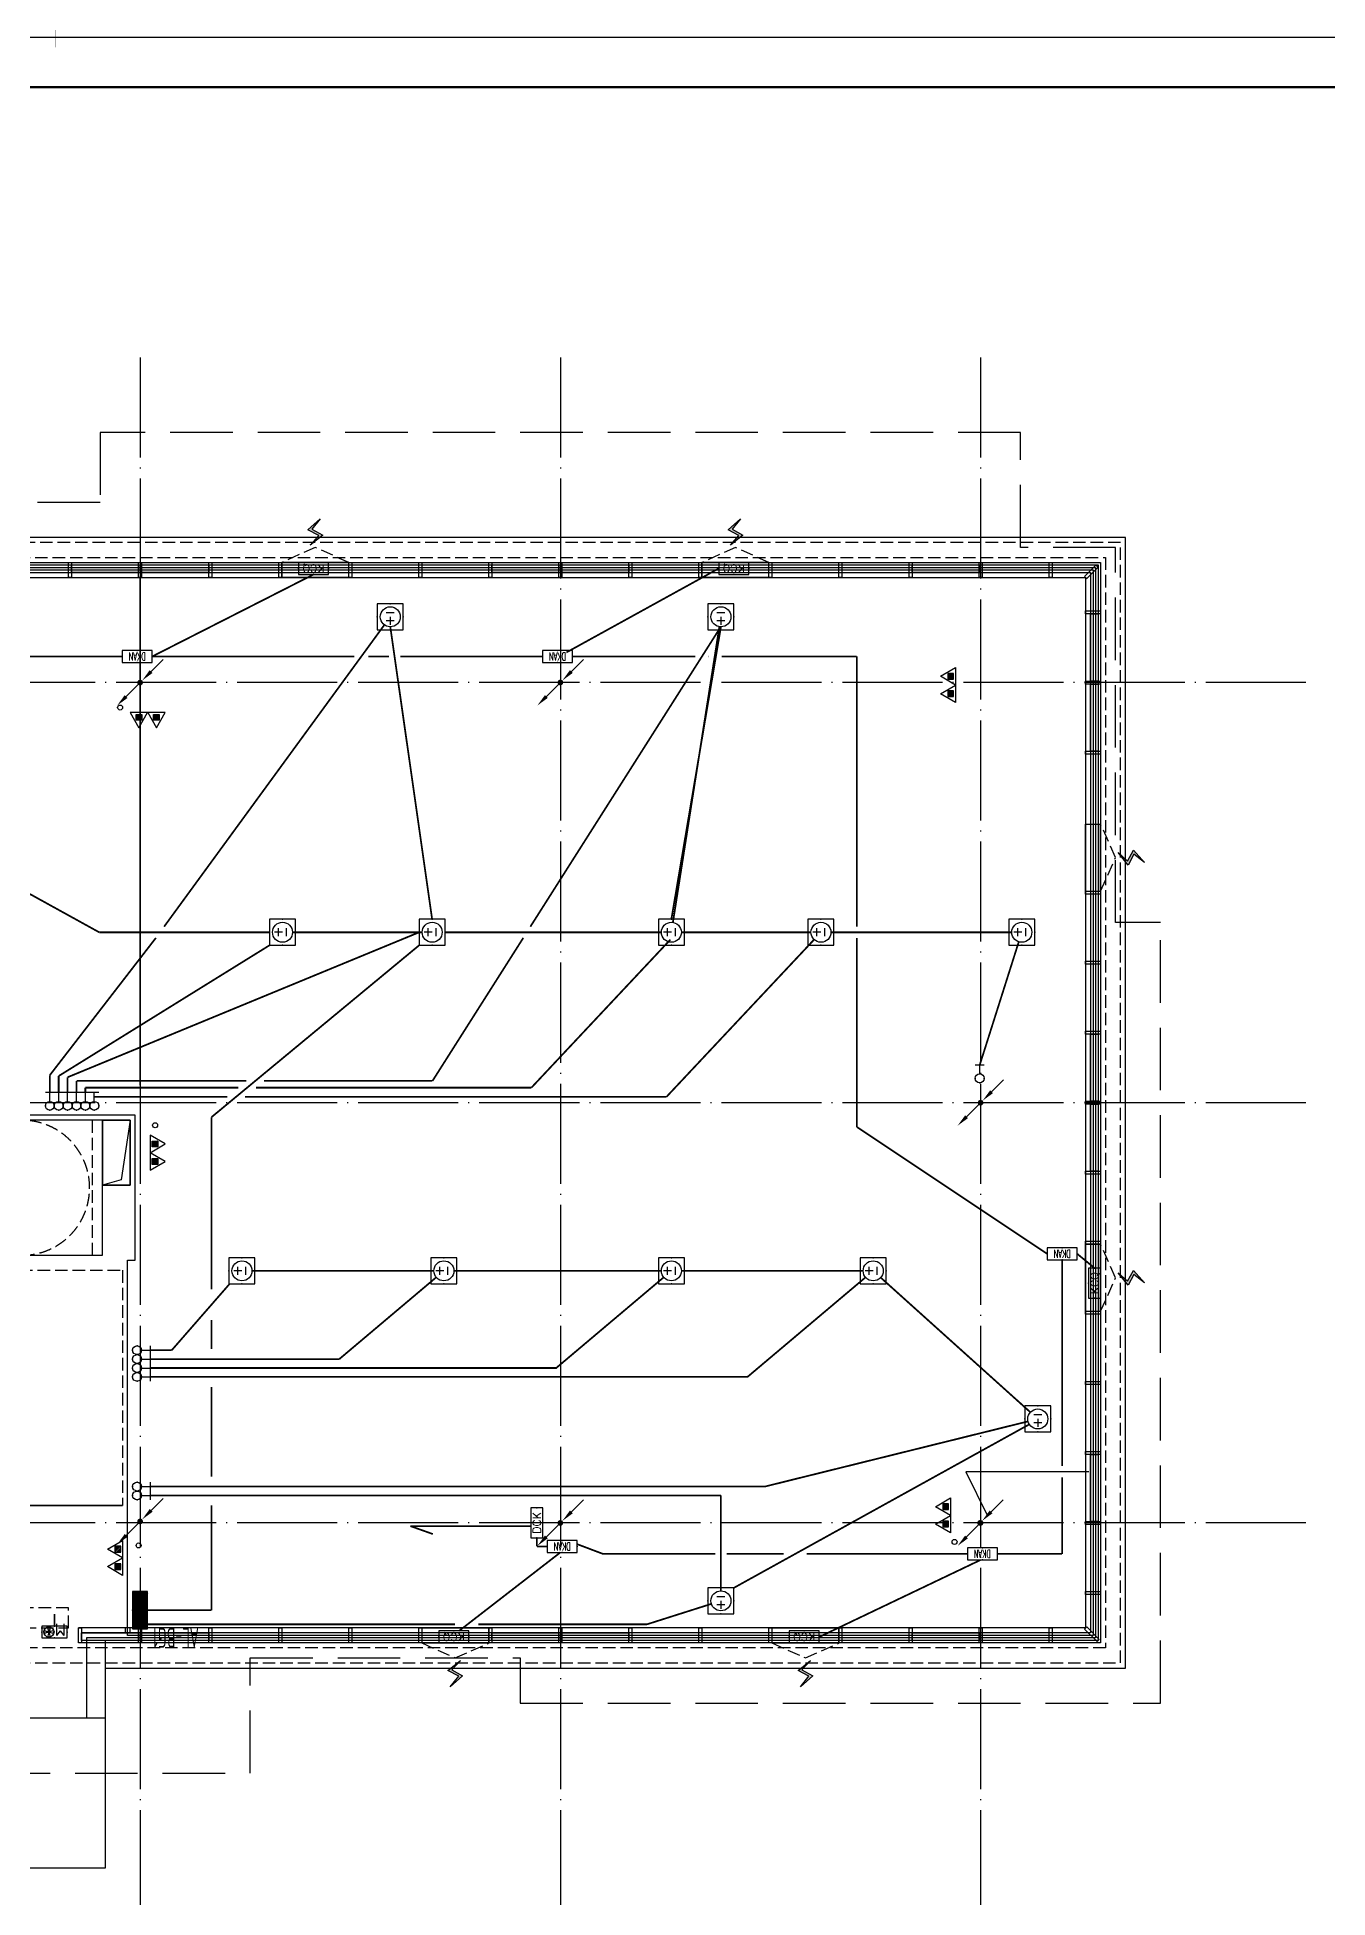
# Model space of a CAD drawing. Extents: x -292644 to 263613, y -713695 to 491457.
# Drawn here: x 134900 to 160698, y 9306 to 46500 of the extents above; entities that cross this region are included whole.
import ezdxf
from ezdxf.enums import TextEntityAlignment as Align
from ezdxf.xclip import XClip

# ---------------------------------------------------------------- set-up
doc = ezdxf.new("R2010")
doc.units = 0
doc.header["$LTSCALE"] = 1000
doc.header["$MEASUREMENT"] = 0
for name, pattern in [('104-10 轴网$0$DOTE', [2.42, 2, -0.2, 0.02, -0.2]), ('8#楼幕墙$0$109-34 轴网$0$L1$0$$AUDIT_BAD_LTYPE1', [0]), ('8#楼幕墙$0$DASH', [0.35, 0.25, -0.1]), ('X-104 8#10#平面_t3$0$109-34 轴网$0$L1$0$$AUDIT_BAD_LTYPE1', [0]), ('X-104 8#10#平面_t3$0$DASH', [0.35, 0.25, -0.1]), ('三跑梯-1F$0$DASH', [0.35, 0.25, -0.1])]:
    doc.linetypes.add(name, pattern=pattern)
doc.layers.get('0').update_dxf_attribs({"linetype": 'CONTINUOUS'})
doc.layers.get('Defpoints').update_dxf_attribs({"linetype": 'CONTINUOUS'})
for name, color, linetype in [('104-10 轴网$0$A_AXIS-轴线', 36, '104-10 轴网$0$DOTE'), ('8#楼幕墙$0$04-电动窗', 1, 'CONTINUOUS'), ('8#楼幕墙$0$A-C_玻璃幕墙', 140, 'CONTINUOUS'), ('8#楼幕墙$0$A-C_窗b', 191, 'CONTINUOUS'), ('DIM-箱柜', 3, 'CONTINUOUS'), ('EQUIP-动力', 3, 'CONTINUOUS'), ('EQUIP-照明', 3, 'CONTINUOUS'), ('EQUIP-箱柜', 3, 'CONTINUOUS'), ('LWIRE', 4, 'CONTINUOUS'), ('WIRE-照明', 1, 'CONTINUOUS'), ('X-104 8#10#平面_t3$0$A-C_玻璃幕墙', 140, 'CONTINUOUS'), ('X-104 8#10#平面_t3$0$A-E_楼梯', 171, 'CONTINUOUS'), ('X-104 8#10#平面_t3$0$A-O_分水线', 127, 'CONTINUOUS'), ('X-104 8#10#平面_t3$0$A-O_屋面', 201, 'CONTINUOUS'), ('X-104 8#10#平面_t3$0$A-O_散水', 134, 'CONTINUOUS'), ('X-104 8#10#平面_t3$0$A-SUR_看线', 231, 'CONTINUOUS'), ('X-104 8#10#平面_t3$0$A-TECH_结构', 21, 'CONTINUOUS'), ('X-104 8#10#平面_t3$0$水-消火栓', 41, 'CONTINUOUS')]:
    doc.layers.add(name, color=color, linetype=linetype)
for name, color, linetype, plot in [('8#楼幕墙$0$04-不打印_辅助线', 165, 'CONTINUOUS', False), ('X-104 8#10#平面_t3$0$04-不打印_辅助线', 165, 'CONTINUOUS', False), ('三跑梯-1F$0$04-不打印_辅助线', 165, 'CONTINUOUS', False)]:
    doc.layers.add(name, color=color, linetype=linetype, plot=plot)
doc.layers.add('X-104 8#10#平面_t3$0$000套内', color=226, linetype='CONTINUOUS', lineweight=30, plot=False)
doc.layers.get('X-104 8#10#平面_t3$0$A-O_分水线').off()
doc.styles.add('_TCH_LABEL', font='COMPLEX', dxfattribs={"bigfont": 'GBCBIG'})
doc.styles.add('_TEL_DIM', font='SIMPLEX', dxfattribs={"width": 0.8, "height": 3.5, "bigfont": 'HZTXT'})
doc.styles.get("Standard").update_dxf_attribs({"font": 'gbenor.shx', "bigfont": 'gbcbig.shx'})

# ---------------------------------------------------------------- blocks, each defined once
blk = doc.blocks.new('图框-A1')
for points, const_width in [([(0, 0), (841, 0), (841, 594), (0, 594)], 0.05), ([(766, 584), (25, 584), (25, 10), (766, 10)], 0.5)]:
    blk.add_lwpolyline(points, close=True, dxfattribs=dict(const_width=const_width))
at = {"const_width": 0.05}
for points in [[(420.5, 594), (420.5, 592)], [(420.5, 0), (420.5, 2)]]:
    blk.add_lwpolyline(points, dxfattribs=at)
blk = doc.blocks.new('104-10 轴网')
at = {"layer": '104-10 轴网$0$A_AXIS-轴线', "linetype": '104-10 轴网$0$DOTE'}
for p, q in [((145630, 40100), (145630, -6500)), ((154030, 40100), (154030, -6500)), ((162430, 40100), (162430, -6500)), ((168930, 33600), (113930, 33600)), ((168930, 25200), (113930, 25200)), ((168930, 16800), (113930, 16800))]:
    blk.add_line(p, q, dxfattribs=at)
at = {"layer": 'Defpoints'}
blk.add_lwpolyline([(104380, 45500), (178480, 45500), (178480, -11900), (104380, -11900)], close=True, dxfattribs=at)
blk = doc.blocks.new('104-8910 结构')
at = {"layer": 'Defpoints'}
blk.add_lwpolyline([(-19000, -118200), (61000, -118200), (61000, 41800), (-19000, 41800)], close=True, dxfattribs=at)
blk = doc.blocks.new('三跑梯-1F')
at = {"color": 171}
for p, q in [((1300, 3950), (1400, 3950)), ((1300, 1610), (1400, 1610))]:
    blk.add_line(p, q, dxfattribs=at)
for p, q in [((1400, 3950), (1400, 3123)), ((2700, 3950), (2700, 2372)), ((2700, 2257), (2700, 1710))]:
    blk.add_line(p, q)
for points in [[(1240, 1530), (1300, 1530), (1300, 4010), (1240, 4010)], [(1400, 1530), (1460, 1530), (1460, 4010), (1400, 4010)]]:
    blk.add_lwpolyline(points, close=True, dxfattribs=at)
at = {"color": 8, "linetype": '三跑梯-1F$0$DASH'}
blk.add_arc((1350, 1610), 1350, 180, 0, dxfattribs=at)
at = {"layer": '三跑梯-1F$0$04-不打印_辅助线', "linetype": '三跑梯-1F$0$DASH'}
blk.add_line((0, 200), (2700, 200), dxfattribs=at)
at = {"layer": '三跑梯-1F$0$04-不打印_辅助线'}
blk.add_lwpolyline([(2700, 5300), (0, 5300), (0, 0), (2700, 0)], close=True, dxfattribs=at)
blk.add_lwpolyline([(2078, 4512), (2078, 3260), (2244, 3540)], dxfattribs=at)
blk = doc.blocks.new('X-104 8#10#平面_t3$0$fdhggh')
at = {"layer": 'X-104 8#10#平面_t3$0$04-不打印_辅助线'}
blk.add_lwpolyline([(19450, 12900), (19450, -2650), (-2650, -2650), (-2650, 27850), (8450, 27850), (8450, 30800), (14150, 30800), (14150, 35950), (44350, 35950), (44350, 14450), (24500, 14450), (24500, 12900)], close=True, dxfattribs=at)
blk = doc.blocks.new('X-104 8#10#平面_t3$0$fgdghdh')
at = {"layer": 'X-104 8#10#平面_t3$0$A-TECH_结构'}
for points in [[(8450, 23550), (8450, 24850), (9050, 24850), (8862, 23719)], [(8450, 23550), (9050, 23550), (9050, 24850), (8450, 24850)], [(24450, 23550), (24450, 24850), (25000, 24850), (24819, 23660)], [(24450, 23550), (25000, 23550), (25000, 24850), (24450, 24850)], [(16700, -1750), (14100, -1750), (14100, -200), (16700, -200)]]:
    blk.add_lwpolyline(points, close=True, dxfattribs=at)
blk.add_lwpolyline([(16700, -200), (16404, -1504), (14100, -1750), (16700, -1750), (16700, -200), (14100, -200), (14100, -1750)], dxfattribs=at)
blk = doc.blocks.new('*U3228')
blk.add_lwpolyline([(46694, 22174), (46794, 22174), (46794, 22274), (46694, 22274)], close=True)
blk = doc.blocks.new('8#楼幕墙$0$ii')
blk.add_lwpolyline([(-1340, 0), (0, 0), (0, -150), (-1340, -150)], close=True)
blk = doc.blocks.new('8#楼幕墙$0$$TCHSYS$WIN2D')
for p, q in [((-0.5, 0.5), (0.5, 0.5)), ((-0.5, 0.5), (-0.5, -0.5)), ((0.5, 0.5), (0.5, -0.5)), ((0.5, 0.167), (-0.5, 0.167)), ((0.5, -0.167), (-0.5, -0.167)), ((-0.5, -0.5), (0.5, -0.5))]:
    blk.add_line(p, q)
blk = doc.blocks.new('8#楼幕墙$0$开启扇')
at = {"layer": '8#楼幕墙$0$04-电动窗'}
h = blk.add_hatch(color=1, dxfattribs=at)
h.dxf.hatch_style = 1
h.paths.add_polyline_path([(771, 399), (600, 588), (817, 705), (569, 925), (738, 715), (521, 598)])
at = {"linetype": '8#楼幕墙$0$DASH'}
blk.add_lwpolyline([(0, 50), (670, 350), (1340, 50)], dxfattribs=at)
at = {"layer": '8#楼幕墙$0$04-电动窗', "color": 1}
blk.add_lwpolyline([(771, 399), (600, 588), (817, 705), (569, 925), (738, 715), (521, 598), (771, 399)], close=True, dxfattribs=at)
at = {"xscale": -1340, "yscale": 300, "zscale": 1340, "rotation": 180}
blk.add_blockref('8#楼幕墙$0$$TCHSYS$WIN2D', (670, -100), dxfattribs=at)
blk = doc.blocks.new('*U3359')
blk.add_lwpolyline([(1140, 0), (0, 0), (0, 150), (1140, 150)], close=True)
blk = doc.blocks.new('8#楼幕墙')
at = {"layer": '8#楼幕墙$0$04-不打印_辅助线'}
blk.add_lwpolyline([(19400, 12900), (19400, -2600), (-2600, -2600), (-2600, 27800), (8500, 27800), (8500, 31000), (14200, 31000), (14200, 35900), (44300, 35900), (44300, 14500), (24130, 14500), (24130, 12900)], close=True, dxfattribs=at)
at = {"layer": '8#楼幕墙$0$A-C_玻璃幕墙'}
for points in [[(13870, 29500), (14100, 29500), (14100, 36000), (44400, 36000), (44400, 14400), (23970, 14400)], [(13930, 29450), (14150, 29450), (14150, 35950), (44350, 35950), (44350, 14450), (24030, 14450)], [(13930, 29300), (14300, 29300), (14300, 35800), (44200, 35800), (44200, 14600), (24030, 14600)], [(13870, 29200), (14400, 29200), (14400, 35700), (44100, 35700), (44100, 14700), (23970, 14700)]]:
    blk.add_lwpolyline(points, dxfattribs=at)
for points in [[(23770, 36000), (23830, 36000), (23830, 35700), (23770, 35700)], [(25170, 36000), (25230, 36000), (25230, 35700), (25170, 35700)], [(26570, 36000), (26630, 36000), (26630, 35700), (26570, 35700)], [(27970, 36000), (28030, 36000), (28030, 35700), (27970, 35700)], [(29370, 36000), (29430, 36000), (29430, 35700), (29370, 35700)], [(30770, 36000), (30830, 36000), (30830, 35700), (30770, 35700)], [(32170, 36000), (32230, 36000), (32230, 35700), (32170, 35700)], [(33570, 36000), (33630, 36000), (33630, 35700), (33570, 35700)], [(34970, 36000), (35030, 36000), (35030, 35700), (34970, 35700)], [(36370, 36000), (36430, 36000), (36430, 35700), (36370, 35700)], [(37770, 36000), (37830, 36000), (37830, 35700), (37770, 35700)], [(39170, 36000), (39230, 36000), (39230, 35700), (39170, 35700)], [(40570, 36000), (40630, 36000), (40630, 35700), (40570, 35700)], [(41970, 36000), (42030, 36000), (42030, 35700), (41970, 35700)], [(43370, 36000), (43430, 36000), (43430, 35700), (43370, 35700)], [(44350, 35908), (44308, 35950), (44079, 35721), (44121, 35679)], [(44100, 34970), (44100, 35030), (44400, 35030), (44400, 34970)], [(44100, 33570), (44100, 33630), (44400, 33630), (44400, 33570)], [(44100, 32170), (44100, 32230), (44400, 32230), (44400, 32170)], [(44100, 29370), (44100, 29430), (44400, 29430), (44400, 29370)], [(44100, 27970), (44100, 28030), (44400, 28030), (44400, 27970)], [(44100, 26570), (44100, 26630), (44400, 26630), (44400, 26570)], [(44100, 25170), (44100, 25230), (44400, 25230), (44400, 25170)], [(44100, 23770), (44100, 23830), (44400, 23830), (44400, 23770)], [(44100, 22370), (44100, 22430), (44400, 22430), (44400, 22370)], [(44100, 20970), (44100, 21030), (44400, 21030), (44400, 20970)], [(44100, 19570), (44100, 19630), (44400, 19630), (44400, 19570)], [(44100, 18170), (44100, 18230), (44400, 18230), (44400, 18170)], [(44100, 16770), (44100, 16830), (44400, 16830), (44400, 16770)], [(44100, 15370), (44100, 15430), (44400, 15430), (44400, 15370)], [(24030, 14400), (23970, 14400), (23970, 14700), (24030, 14700)], [(25170, 14700), (25230, 14700), (25230, 14400), (25170, 14400)], [(26570, 14700), (26630, 14700), (26630, 14400), (26570, 14400)], [(27970, 14700), (28030, 14700), (28030, 14400), (27970, 14400)], [(29370, 14700), (29430, 14700), (29430, 14400), (29370, 14400)], [(30770, 14700), (30830, 14700), (30830, 14400), (30770, 14400)], [(32170, 14700), (32230, 14700), (32230, 14400), (32170, 14400)], [(33570, 14700), (33630, 14700), (33630, 14400), (33570, 14400)], [(34970, 14700), (35030, 14700), (35030, 14400), (34970, 14400)], [(36370, 14700), (36430, 14700), (36430, 14400), (36370, 14400)], [(37770, 14700), (37830, 14700), (37830, 14400), (37770, 14400)], [(39170, 14700), (39230, 14700), (39230, 14400), (39170, 14400)], [(40570, 14700), (40630, 14700), (40630, 14400), (40570, 14400)], [(41970, 14700), (42030, 14700), (42030, 14400), (41970, 14400)], [(43370, 14700), (43430, 14700), (43430, 14400), (43370, 14400)], [(44371, 14471), (44329, 14429), (44079, 14679), (44121, 14721)]]:
    blk.add_lwpolyline(points, close=True, dxfattribs=at)
at = {"layer": '8#楼幕墙$0$A-C_玻璃幕墙', "linetype": '8#楼幕墙$0$109-34 轴网$0$L1$0$$AUDIT_BAD_LTYPE1', "xscale": -1}
for p in [(29370, 35950), (37770, 35950)]:
    blk.add_blockref('8#楼幕墙$0$开启扇', p, dxfattribs=at)
at = {"layer": '8#楼幕墙$0$A-C_玻璃幕墙'}
for name, p in [('8#楼幕墙$0$ii', (25170, 35950)), ('8#楼幕墙$0$ii', (26570, 35950)), ('8#楼幕墙$0$ii', (33570, 35950)), ('8#楼幕墙$0$ii', (34970, 35950)), ('8#楼幕墙$0$ii', (41970, 35950)), ('*U3359', (24030, 14450))]:
    blk.add_blockref(name, p, dxfattribs=at)
for p, rotation in [((44350, 33630), 270), ((44350, 32230), 270), ((44350, 25230), 270), ((44350, 23830), 270), ((44350, 16830), 270), ((25230, 14450), 180), ((32230, 14450), 180), ((33630, 14450), 180), ((40630, 14450), 180)]:
    blk.add_blockref('8#楼幕墙$0$ii', p, dxfattribs=dict(at, rotation=rotation))
at = {"layer": '8#楼幕墙$0$A-C_玻璃幕墙', "linetype": '8#楼幕墙$0$109-34 轴网$0$L1$0$$AUDIT_BAD_LTYPE1', "xscale": -1}
for p, rotation in [((44350, 29431), 270), ((30830, 14450), 180), ((37830, 14450), 180)]:
    blk.add_blockref('8#楼幕墙$0$开启扇', p, dxfattribs=dict(at, rotation=rotation))
at = {"layer": '8#楼幕墙$0$A-C_窗b', "color": 4, "linetype": '8#楼幕墙$0$109-34 轴网$0$L1$0$$AUDIT_BAD_LTYPE1', "xscale": -1, "rotation": 270}
blk.add_blockref('8#楼幕墙$0$开启扇', (44350, 21030), dxfattribs=at)
blk = doc.blocks.new('X-104 8#10#平面_t3$0$erte')
at = {"layer": 'X-104 8#10#平面_t3$0$A-O_屋面', "linetype": 'X-104 8#10#平面_t3$0$DASH'}
blk.add_lwpolyline([(0, 0), (900, 0), (900, 400), (0, 400), (0, 0)], close=True, dxfattribs=at)
blk = doc.blocks.new('X-104 8#10#平面_t3$0$$TWTSYS$00000546')
h = blk.add_hatch()
h.set_pattern_fill('ANSI31', color=256, scale=200, style=0)
h.set_pattern_definition([(45, (-38543.802, -6670.83), (-17.67767, 17.67767), [])])
h.paths.add_polyline_path([(-65, 174), (65, 174), (65, 44), (-65, 44)])
for points in [[(0, 344), (-198, 0), (198, 0)], [(-65, 174), (65, 174), (65, 44), (-65, 44)]]:
    blk.add_lwpolyline(points, close=True)
blk = doc.blocks.new('X-104 8#10#平面_t3$0$A$C46662BA1')
at = {"layer": 'X-104 8#10#平面_t3$0$水-消火栓'}
for centre in [(136557, 33100), (137257, 24750), (136927, 16350), (153237, 16420)]:
    blk.add_circle(centre, 50, dxfattribs=at)
at = {"layer": 'X-104 8#10#平面_t3$0$水-消火栓', "yscale": 0.88, "zscale": 0.88}
for p, xscale, rotation in [((153257, 33724), -0.88, 90), ((153257, 33375), -0.88, 90), ((136932, 33000), 0.88, 179.9999999999992), ((137282, 33000), 0.88, 179.9999999999992), ((137157, 24375), 0.88, 270), ((137157, 24025), 0.88, 270), ((153157, 17125), -0.88, 90), ((153157, 16776), -0.88, 90), ((136607, 16275), -0.88, 90), ((136607, 15926), -0.88, 90)]:
    blk.add_blockref('X-104 8#10#平面_t3$0$$TWTSYS$00000546', p, dxfattribs=dict(at, xscale=xscale, rotation=rotation))
blk = doc.blocks.new('X-104 8#10#平面_t3')
at = {"linetype": 'X-104 8#10#平面_t3$0$109-34 轴网$0$L1$0$$AUDIT_BAD_LTYPE1'}
blk.add_lwpolyline([(177307, 46500), (177307, -12900), (93207, -12900), (93207, 46500)], close=True, dxfattribs=at)
at = {"layer": 'X-104 8#10#平面_t3$0$000套内'}
blk.add_lwpolyline([(136857, 24950), (132207, 24950), (132207, 26050), (128307, 26050), (128307, 27150), (126007, 27150), (126007, 35850), (156007, 35850), (156007, 14551), (137257, 14550), (136707, 14550), (136707, 22050), (136857, 22050)], close=True, dxfattribs=at)
at = {"layer": 'X-104 8#10#平面_t3$0$A-E_楼梯', "linetype": 'X-104 8#10#平面_t3$0$109-34 轴网$0$L1$0$$AUDIT_BAD_LTYPE1'}
for p, q in [((136257, 14400), (136257, 9900)), ((136257, 12900), (131257, 12900)), ((135887, 9900), (131257, 9900)), ((136257, 9900), (131289, 9900))]:
    blk.add_line(p, q, dxfattribs=at)
at = {"layer": 'X-104 8#10#平面_t3$0$A-O_屋面', "linetype": 'X-104 8#10#平面_t3$0$DASH', "ltscale": 5}
blk.add_lwpolyline([(132157, 11800), (139157, 11800), (139157, 14100), (144557, 14100), (144557, 13200), (157357, 13200), (157357, 28800), (156457, 28800), (156457, 36300), (154557, 36300), (154557, 38600), (136157, 38600), (136157, 37200), (124957, 37200)], dxfattribs=at)
at = {"layer": 'X-104 8#10#平面_t3$0$A-O_散水'}
blk.add_lwpolyline([(125857, 33800), (125857, 36000), (156157, 36000), (156157, 14400), (136257, 14400), (136257, 13900), (156657, 13900), (156657, 36500), (125357, 36500), (125357, 33800), (125857, 33800)], dxfattribs=at)
at = {"layer": 'X-104 8#10#平面_t3$0$A-O_散水', "linetype": 'X-104 8#10#平面_t3$0$DASH'}
blk.add_lwpolyline([(125757, 29600), (125757, 36100), (156257, 36100), (156257, 14300), (131357, 14300), (131357, 14000), (156557, 14000), (156557, 36400), (125457, 36400), (125457, 29600)], close=True, dxfattribs=at)
at = {"layer": 'X-104 8#10#平面_t3$0$A-SUR_看线', "linetype": 'X-104 8#10#平面_t3$0$DASH', "ltscale": 2, "const_width": 30}
for points in [[(136957, 25550), (136957, 35700)], [(131407, 21850), (131407, 17150), (136607, 17150)]]:
    blk.add_lwpolyline(points, dxfattribs=at)
at = {"layer": 'X-104 8#10#平面_t3$0$A-TECH_结构'}
blk.add_lwpolyline([(136207, 24850), (136757, 24850), (136757, 23550), (136207, 23550)], close=True, dxfattribs=at)
at = {"layer": 'X-104 8#10#平面_t3$0$A-TECH_结构', "linetype": 'X-104 8#10#平面_t3$0$DASH'}
blk.add_lwpolyline([(136607, 17150), (131407, 17150), (131407, 21850), (136607, 21850)], close=True, dxfattribs=at)
at = {"linetype": 'X-104 8#10#平面_t3$0$109-34 轴网$0$L1$0$$AUDIT_BAD_LTYPE1'}
ref = blk.add_blockref('8#楼幕墙', (111757, 0), dxfattribs=at)
XClip(ref).set_block_clipping_path([(-18549.9999999995, -12899.9999999999), (65550.0000000003, 284100.0000000003)])
for name in ['X-104 8#10#平面_t3$0$fdhggh', 'X-104 8#10#平面_t3$0$fgdghdh']:
    blk.add_blockref(name, (111757, 0), dxfattribs=at)
at = {"xscale": 100, "yscale": 100, "zscale": 100}
for p in [(93207, 46500), (93207, -12900)]:
    blk.add_blockref('图框-A1', p, dxfattribs=at)
at = {"linetype": 'X-104 8#10#平面_t3$0$109-34 轴网$0$L1$0$$AUDIT_BAD_LTYPE1'}
ref = blk.add_blockref('104-10 轴网', (-8673, 0), dxfattribs=at)
XClip(ref).set_block_clipping_path([(104379.5977508624, -11900), (178479.5977508624, 45500)])
ref = blk.add_blockref('104-8910 结构', (153887, -72700), dxfattribs=dict(at, rotation=180))
XClip(ref).set_block_clipping_path([(-15919.9999999996, -118200.0000000001), (58180.0000000003, -60800.0000000001)])
at = {"layer": 'X-104 8#10#平面_t3$0$A-C_玻璃幕墙', "rotation": 270}
blk.add_blockref('*U3228', (114483, 61394), dxfattribs=at)
at = {"layer": 'X-104 8#10#平面_t3$0$A-E_楼梯', "rotation": 90}
blk.add_blockref('三跑梯-1F', (136207, 22150), dxfattribs=at)
at = {"layer": 'X-104 8#10#平面_t3$0$A-O_分水线', "linetype": 'X-104 8#10#平面_t3$0$109-34 轴网$0$L1$0$$AUDIT_BAD_LTYPE1'}
blk.add_blockref('X-104 8#10#平面_t3$0$A$C46662BA1', (0, 0), dxfattribs=at)
at = {"layer": 'X-104 8#10#平面_t3$0$A-O_屋面', "linetype": 'X-104 8#10#平面_t3$0$DASH'}
blk.add_blockref('X-104 8#10#平面_t3$0$erte', (134627, 14700), dxfattribs=at)
blk = doc.blocks.new('*X9')
at = {"color": 0}
for p, q in [((-250, 33), (-83, 200)), ((-250, 68), (-118, 200)), ((-250, 104), (-154, 200)), ((-250, 139), (-189, 200)), ((-250, 174), (-224, 200)), ((-247, 0), (-47, 200)), ((-212, 0), (-12, 200)), ((-177, 0), (23, 200)), ((-141, 0), (59, 200)), ((-106, 0), (94, 200)), ((-71, 0), (129, 200)), ((-35, 0), (165, 200)), ((0, 0), (200, 200)), ((35, 0), (235, 200)), ((71, 0), (250, 179)), ((106, 0), (250, 144)), ((141, 0), (250, 109)), ((177, 0), (250, 73)), ((212, 0), (250, 38)), ((247, 0), (250, 3))]:
    blk.add_line(p, q, dxfattribs=at)
blk = doc.blocks.new('$equip$00001421')
for p, q in [((0.75, 0.6), (-0.75, 0.6)), ((-0.75, 0.6), (-0.75, 0)), ((-0.75, 0), (0.75, 0)), ((0.75, 0), (0.75, 0.6))]:
    blk.add_line(p, q)
at = {"const_width": 0.6}
blk.add_lwpolyline([(-0.75, 0.3), (0.75, 0.3)], dxfattribs=at)
for p in [(-0.75, 0.3), (0, 0.6), (0, 0), (0.75, 0.3)]:
    blk.add_point(p)
at = {"xscale": 0.00300000000061118, "yscale": 0.00300000000061118, "zscale": 0.00300000000061118}
blk.add_blockref('*X9', (0, 0), dxfattribs=at)
at = {"style": '_TCH_LABEL', "flags": 9}
blk.add_attdef('A', (0, 0), '', height=0.00002, dxfattribs=at)
blk = doc.blocks.new('$equip$00001344')
for p, q in [((0.65, 0.65), (-0.65, 0.65)), ((-0.65, 0.65), (-0.65, -0.65)), ((-0.2, 0.2), (0.2, 0.2)), ((0, 0), (0, 0.4)), ((0.65, -0.65), (0.65, 0.65)), ((-0.65, -0.65), (0.65, -0.65)), ((-0.2, -0.2), (0.2, -0.2))]:
    blk.add_line(p, q)
blk.add_circle((0, 0), 0.5)
for p in [(-0.65, 0), (0, 0.65), (0.65, 0), (0, -0.65)]:
    blk.add_point(p)
at = {"flags": 9}
blk.add_attdef('A', (0, 0), '', height=0.00002, dxfattribs=at)
blk = doc.blocks.new('$equip$00002672')
for p, q in [((0.222, 0.889), (-0.222, 0.889)), ((0, 0.444), (0, 0.889))]:
    blk.add_line(p, q)
blk.add_circle((0, 0.222), 0.222)
for p in [(-0.222, 0.222), (0, 0.889), (0, 0), (0.222, 0.222)]:
    blk.add_point(p)
at = {"color": 7, "style": '_TEL_DIM', "flags": 1}
for tag in ['A', 'REMARK']:
    blk.add_attdef(tag, text='', height=0.00002, dxfattribs=at).set_placement((0, 0), align=Align.MIDDLE_CENTER)
blk = doc.blocks.new('$equip$00001305')
for p, q in [((-0.625, 0.349), (-0.625, -0.234)), ((0.625, 0.349), (-0.625, 0.349)), ((-0.489, 0.235), (-0.489, -0.349)), ((-0.489, 0.235), (-0.305, -0.004)), ((-0.121, 0.235), (-0.305, -0.004)), ((-0.121, 0.235), (-0.121, -0.349)), ((0.474, 0), (0.079, 0.106)), ((0.079, 0), (0.474, 0.106)), ((0.224, 0.251), (0.33, -0.144)), ((0.224, -0.144), (0.33, 0.251)), ((0.625, -0.234), (0.625, 0.349)), ((-0.625, -0.234), (0.625, -0.234))]:
    blk.add_line(p, q)
blk.add_circle((0.277, 0.053), 0.255)
for centre, start, end in [((0.079, 0.053), 90, 270), ((0.277, 0.251), 0, 180), ((0.474, 0.053), 270, 90), ((0.277, -0.144), 180, 0)]:
    blk.add_arc(centre, 0.0529, start, end)
for p in [(-0.625, 0.057), (0, 0.349), (0.625, 0.057), (0, -0.234)]:
    blk.add_point(p)
at = {"flags": 9}
blk.add_attdef('A', (0, 0), '', height=0.00002, dxfattribs=at)
blk = doc.blocks.new('$equip$00001816')
for p, q in [((0.75, 0.6), (-0.75, 0.6)), ((-0.75, 0.6), (-0.75, 0)), ((-0.75, 0), (0.75, 0)), ((0.75, 0), (0.75, 0.6))]:
    blk.add_line(p, q)
for p in [(-0.75, 0.3), (0, 0.6), (0, 0), (0.75, 0.3)]:
    blk.add_point(p)
at = {"color": 7, "style": '_TEL_DIM'}
blk.add_attdef('$TEXT$', text='', height=0.4, dxfattribs=at).set_placement((0, 0.3), align=Align.MIDDLE_CENTER)
at = {"color": 7, "style": '_TEL_DIM', "flags": 1}
blk.add_attdef('A', text='', height=0.00002, dxfattribs=at).set_placement((0, 0), align=Align.MIDDLE_CENTER)
blk = doc.blocks.new('$TelecSys$00000080')
for p, q in [((-0.7, -0.7), (0, 0)), ((0.104, 0.104), (0.104, 0.104)), ((-0.104, -0.104), (-0.104, -0.104))]:
    blk.add_line(p, q)
at = {"const_width": 0.142}
blk.add_lwpolyline([(0.071, 0, 1), (-0.071, 0, 1)], format="xyb", close=True, dxfattribs=at)
blk.add_solid([(-0.63, -0.77), (-0.77, -0.63), (-1.15, -1.15)])
at = {"width": 0.8, "flags": 9}
blk.add_attdef('A', (0, 0), '', height=0.00002, rotation=180, dxfattribs=at)
blk = doc.blocks.new('$TelecSys$00000078')
for p, q in [((1.15, 1.15), (0.55, 0.55)), ((0.104, 0.104), (0.104, 0.104)), ((-0.104, -0.104), (-0.104, -0.104))]:
    blk.add_line(p, q)
at = {"const_width": 0.142}
blk.add_lwpolyline([(-0.071, 0, 1), (0.071, 0, 1)], format="xyb", close=True, dxfattribs=at)
blk.add_solid([(0.62, 0.48), (0.48, 0.62), (0.1, 0.1)])
at = {"width": 0.8, "flags": 9}
blk.add_attdef('A', (0, 0), '', height=0.00002, dxfattribs=at)

msp = doc.modelspace()

# ---------------------------------------------------------------- linework, layer by layer
at = {"layer": 'WIRE-照明', "linetype": 'Continuous'}
for p, q in [((153460, 17824), (153897, 16940)), ((155923, 17824), (153460, 17824))]:
    msp.add_line(p, q, dxfattribs=at)
at = {"layer": 'WIRE-照明', "linetype": 'Continuous', "const_width": 35}
for points in [[(140423, 35760), (137199, 34121)], [(148523, 35880), (145477, 34201)], [(137436, 28720), (141840, 34753)], [(142794, 28867), (141958, 34714)], [(144758, 28720), (148526, 34654)], [(148567, 34714), (147576, 28867)], [(147607, 28805), (148536, 34717)], [(136599, 34121), (131252, 34121)], [(137199, 34121), (141240, 34121)], [(141518, 34121), (141929, 34121)], [(142157, 34121), (144999, 34121)], [(145599, 34121), (148054, 34121)], [(148320, 34121), (148328, 34121)], [(148580, 34121), (151283, 34121)], [(151283, 28720), (151283, 34121)], [(136139, 28607), (134719, 29391)], [(135151, 25750), (137272, 28495)], [(139543, 28347), (135329, 25734)], [(142534, 28607), (135507, 25709)], [(139543, 28607), (136139, 28607)], [(138383, 24911), (142534, 28347)], [(142594, 28607), (140003, 28607)], [(142801, 25636), (144616, 28495)], [(143054, 28607), (147376, 28607)], [(144778, 25501), (147557, 28462)], [(147478, 25317), (150430, 28462)], [(147776, 28607), (150367, 28607)], [(150767, 28607), (154381, 28607)], [(151283, 24716), (151283, 28495)], [(153740, 25954), (154521, 28417)], [(135151, 25406), (135151, 25750)], [(135329, 25406), (135329, 25734)], [(135507, 25709), (135507, 25406)], [(135685, 25406), (135685, 25636)], [(135685, 25636), (139083, 25636)], [(135862, 25501), (135862, 25406)], [(135862, 25501), (138919, 25501)], [(136040, 25317), (138697, 25317)], [(139050, 25317), (147478, 25317)], [(139272, 25501), (144778, 25501)], [(139436, 25636), (142801, 25636)], [(138383, 21467), (138383, 24911)], [(155088, 22180), (151283, 24716)], [(155388, 22060), (155388, 17936)], [(156037, 21893), (155688, 22180)], [(137163, 19720), (149099, 19720), (151458, 21710)], [(137163, 19897), (145274, 19897), (147423, 21710)], [(137589, 20253), (138746, 21579)], [(139193, 21839), (142829, 21839)], [(142876, 21710), (140938, 20075)], [(143229, 21839), (147376, 21839)], [(147776, 21839), (151411, 21839)], [(154753, 19012), (151760, 21705)], [(138383, 20275), (138383, 20859)], [(137163, 20253), (137589, 20253)], [(137163, 20075), (140938, 20075)], [(138383, 17727), (138383, 19520)], [(154732, 18771), (148827, 15503)], [(149445, 17527), (154707, 18830)], [(137163, 17527), (149445, 17527)], [(155388, 17711), (155388, 16180)], [(137163, 17349), (148567, 17349)], [(138383, 15056), (138383, 17149)], [(148567, 15443), (148567, 17349)], [(144767, 16737), (142359, 16737)], [(142359, 16737), (142807, 16578)], [(144887, 16500), (144887, 16330)], [(146211, 16180), (145693, 16376)], [(145357, 16210), (143330, 14640)], [(145093, 16330), (144887, 16330)], [(148454, 16180), (146211, 16180)], [(149818, 16180), (148679, 16180)], [(153493, 16180), (150282, 16180)], [(153757, 16060), (150532, 14520)], [(154093, 16180), (155388, 16180)], [(135245, 14735), (135245, 14980)], [(137107, 15056), (138383, 15056)], [(147088, 14773), (148376, 15182)], [(137107, 14773), (143248, 14773)], [(143718, 14773), (147088, 14773)]]:
    msp.add_lwpolyline(points, dxfattribs=at)

# ---------------------------------------------------------------- block references
msp.add_blockref('X-104 8#10#平面_t3', (0, 0))
at = {"layer": 'EQUIP-动力', "xscale": 400, "yscale": 400, "zscale": 400}
for p, rotation, values in [((140423, 36000), 180, {'$TEXT$': 'KCQ'}), ((148823, 36000), 180, {'$TEXT$': 'KCQ'}), ((156157, 21593), 89.99999999999999, {'$TEXT$': 'KCQ'}), ((145007, 16800), 89.99999999999999, {'$TEXT$': 'DCK'}), ((143226, 14640), 180, {'$TEXT$': 'KCQ'}), ((150232, 14640), 180, {'$TEXT$': 'KCQ'})]:
    msp.add_blockref('$equip$00001816', p, dxfattribs=dict(at, rotation=rotation)).add_auto_attribs(values)
for name, p, rotation in [('$equip$00001344', (141958, 34914), 180), ('$equip$00001344', (148567, 34914), 180), ('$equip$00001344', (139803, 28607), 89.99999999999999), ('$equip$00001344', (142794, 28607), 89.99999999999999), ('$equip$00001344', (147576, 28607), 89.99999999999999), ('$equip$00001344', (150567, 28607), 89.99999999999999), ('$equip$00001344', (154581, 28607), 89.99999999999999), ('$equip$00001344', (138993, 21839), 89.99999999999999), ('$equip$00001344', (143029, 21839), 89.99999999999999), ('$equip$00001344', (147576, 21839), 89.99999999999999), ('$equip$00001344', (151611, 21839), 89.99999999999999), ('$equip$00001344', (154901, 18878), 180), ('$equip$00001344', (148567, 15243), 180), ('$equip$00001305', (135245, 14641), 180)]:
    msp.add_blockref(name, p, dxfattribs=dict(at, rotation=rotation))
at = {"layer": 'EQUIP-动力'}
ref = msp.add_blockref('$equip$00001816', (136899, 34241), dxfattribs=dict(at, xscale=400, yscale=400, zscale=400, rotation=180))
ref.add_attrib('$TEXT$', 'DKAN', dxfattribs={"layer": '0', "color": 7, "height": 160, "rotation": 180, "style": '_TEL_DIM', "width": 0.6}).set_placement((136899, 34121), align=Align.MIDDLE_CENTER)
ref = msp.add_blockref('$equip$00001816', (145299, 34241), dxfattribs=dict(at, xscale=400, yscale=400, zscale=400, rotation=180))
ref.add_attrib('$TEXT$', 'DKAN', dxfattribs={"layer": '0', "color": 7, "height": 160, "rotation": 180, "style": '_TEL_DIM', "width": 0.6}).set_placement((145299, 34121), align=Align.MIDDLE_CENTER)
ref = msp.add_blockref('$equip$00001816', (155388, 22300), dxfattribs=dict(at, xscale=400, yscale=400, zscale=400, rotation=180))
ref.add_attrib('$TEXT$', 'DKAN', dxfattribs={"layer": '0', "color": 7, "height": 160, "rotation": 180, "style": '_TEL_DIM', "width": 0.6}).set_placement((155388, 22180), align=Align.MIDDLE_CENTER)
ref = msp.add_blockref('$equip$00001816', (145393, 16450), dxfattribs=dict(at, xscale=400, yscale=400, zscale=400, rotation=180))
ref.add_attrib('$TEXT$', 'DKAN', dxfattribs={"layer": '0', "color": 7, "height": 160, "rotation": 180, "style": '_TEL_DIM', "width": 0.6}).set_placement((145393, 16330), align=Align.MIDDLE_CENTER)
ref = msp.add_blockref('$equip$00001816', (153793, 16300), dxfattribs=dict(at, xscale=400, yscale=400, zscale=400, rotation=180))
ref.add_attrib('$TEXT$', 'DKAN', dxfattribs={"layer": '0', "color": 7, "height": 160, "rotation": 180, "style": '_TEL_DIM', "width": 0.6}).set_placement((153793, 16180), align=Align.MIDDLE_CENTER)
at = {"layer": 'EQUIP-照明', "xscale": 400, "yscale": 400, "zscale": 400}
for p in [(153740, 25598), (135151, 25050), (135329, 25050), (135507, 25050), (135685, 25050), (135862, 25050), (136040, 25050)]:
    msp.add_blockref('$equip$00002672', p, dxfattribs=at)
at = {"layer": 'EQUIP-照明', "xscale": 400, "yscale": 400, "zscale": 400, "rotation": 270}
for p in [(136807, 20253), (136807, 20075), (136807, 19897), (136807, 19720), (136807, 17527), (136807, 17349)]:
    msp.add_blockref('$equip$00002672', p, dxfattribs=at)
at = {"layer": 'EQUIP-箱柜', "xscale": 500, "yscale": 500, "zscale": 500, "rotation": 270}
msp.add_blockref('$equip$00001421', (136807, 15056), dxfattribs=at)
at = {"layer": 'LWIRE', "xscale": 400, "yscale": 400, "zscale": 400}
for name, p in [('$TelecSys$00000078', (136957, 33600)), ('$TelecSys$00000078', (145357, 33600)), ('$TelecSys$00000080', (136957, 33600)), ('$TelecSys$00000080', (145357, 33600)), ('$TelecSys$00000078', (153757, 25200)), ('$TelecSys$00000080', (153757, 25200)), ('$TelecSys$00000078', (136957, 16830)), ('$TelecSys$00000078', (145357, 16800)), ('$TelecSys$00000078', (153747, 16800)), ('$TelecSys$00000080', (136957, 16830)), ('$TelecSys$00000080', (145357, 16800)), ('$TelecSys$00000080', (153757, 16800))]:
    msp.add_blockref(name, p, dxfattribs=at)

# ---------------------------------------------------------------- texts
at = {"layer": 'DIM-箱柜', "width": 0.6}
msp.add_text('AL-BG1', height=400, rotation=180, dxfattribs=at).set_placement((138131, 14705))

doc.saveas('drawing.dxf')
